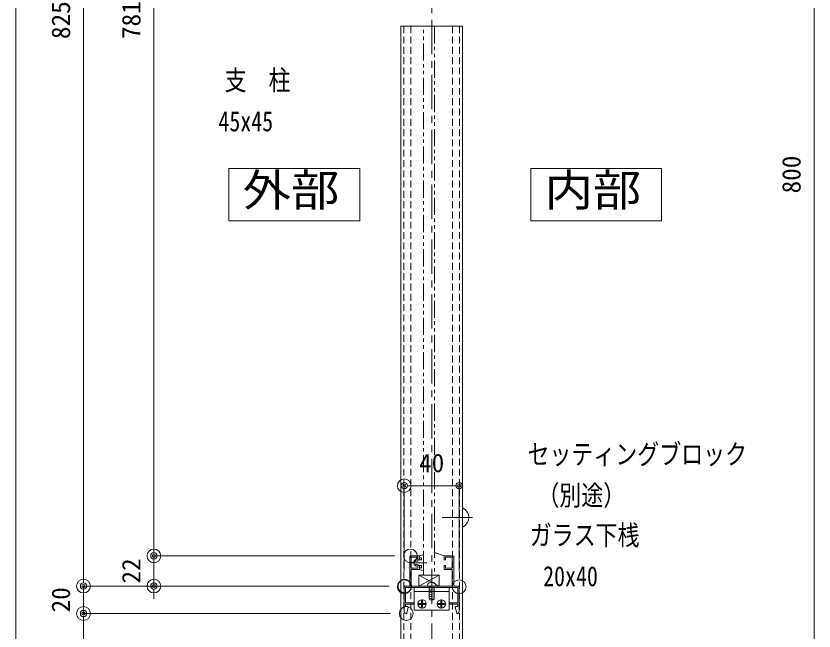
# Model space of a CAD drawing. Units: millimetres, scale not verified. Extents: x -3659 to 3659, y -1188 to 1188.
# Drawn here: x -2153 to -1572, y -616 to -167 of the extents above; entities that cross this region are included whole.
import ezdxf
from ezdxf.enums import TextEntityAlignment as Align

# ---------------------------------------------------------------- set-up
doc = ezdxf.new("R2010")
doc.units = ezdxf.units.MM
doc.header["$LTSCALE"] = 20
doc.header["$PDMODE"] = 32
doc.header["$PDSIZE"] = 10
for name, pattern in [('USER1', [2, 1.25, -0.25, 0.25, -0.25]), ('USER2', [1.25, 0.625, -0.125, 0.125, -0.125, 0.125, -0.125]), ('USER3', [0.375, 0.25, -0.125])]:
    doc.linetypes.add(name, pattern=pattern)
for name, color, linetype, lineweight in [('0-0_0', 7, 'Continuous', 18), ('0-1_DEFPOINTS', 7, 'Continuous', 18), ('0-3_アンカー', 4, 'Continuous', 18), ('0-5_6ﾊｯﾁﾝｸﾞ', 4, 'Continuous', 18), ('0-6_51破線ｱﾙﾐ', 3, 'USER3', 18), ('0-7_2躯体線', 4, 'Continuous', 18), ('0-8_3中心線', 2, 'USER1', 18), ('0-9_41ｱﾙﾐ', 6, 'Continuous', 18), ('0-A_1手摺寸法', 7, 'Continuous', 18), ('0-B_42ｱﾙﾐ部品', 6, 'Continuous', 18), ('0-C_P4-12', 7, 'Continuous', 18), ('0-D_CYAN', 4, 'Continuous', 18), ('0-E_2a', 1, 'USER2', 18)]:
    doc.layers.add(name, color=color, linetype=linetype, lineweight=lineweight)
doc.layers.add('0-2_MOJI', color=7, linetype='Continuous')
doc.styles.add('ＭＳ ゴシック', font='')
doc.styles.get('ＭＳ ゴシック').set_extended_font_data('MS Gothic')

# ---------------------------------------------------------------- blocks, each defined once
blk = doc.blocks.new('HK-027')
at = {"layer": '0-9_41ｱﾙﾐ'}
for p, q in [((7, 0), (0.5, 0)), ((7, -3), (7, 0)), ((25, -3), (25, 0)), ((25, 0), (31.5, 0)), ((0, -22), (0, -0.5)), ((1, -9), (1, -1)), ((6, -1), (1, -1)), ((6, -3), (6, -1)), ((7, -3), (6, -3)), ((25, -3), (26, -3)), ((26, -3), (26, -1)), ((26, -1), (31, -1)), ((31, -9), (31, -1)), ((32, -22), (32, -0.5)), ((1, -22), (1, -10)), ((7, -10), (1, -10)), ((7, -7), (6, -7)), ((7, -7), (7, -10)), ((25, -7), (25, -10)), ((25, -7), (26, -7)), ((25, -10), (31, -10)), ((31, -22), (31, -10)), ((-4, -23.5), (-4, -22.5)), ((0, -22), (-3.5, -22)), ((35, -23), (-3, -23)), ((31, -22), (1, -22)), ((32, -22), (35.5, -22)), ((35, -23), (35, -27.2)), ((35, -23), (35, -34.2)), ((36, -23.5), (36, -22.5)), ((-4, -23.5), (-4, -40.5)), ((-3, -27.2), (-3, -34.2)), ((36, -23.5), (36, -40.5)), ((36, -27.2), (36, -40.5)), ((-3, -34.2), (3, -34.2)), ((3, -34.2), (3, -35.2)), ((3, -34.2), (3, -35.2)), ((29, -34.2), (29, -35.2)), ((29, -34.2), (29, -35.2)), ((35, -34.2), (29, -34.2)), ((35, -34.2), (29, -34.2)), ((-3, -35.2), (3, -35.2)), ((-3, -35.2), (3, -35.2)), ((-3, -35.2), (-3, -37)), ((-3, -35.2), (-3, -37)), ((-3, -37), (-1.5, -37)), ((-1.2, -37.3), (-2.2, -41.8)), ((35, -35.2), (29, -35.2)), ((35, -35.2), (29, -35.2)), ((33.2, -37.3), (34.2, -41.8))]:
    blk.add_line(p, q, dxfattribs=at)
for points in [[(6, -7), (6, -9), (1, -9)], [(26, -7), (26, -9), (31, -9)], [(-3, -23), (-3, -34.2), (3, -34.2)], [(35, -35.2), (35, -37), (33.5, -37)], [(35, -35.2), (35, -37), (33.57, -37)]]:
    blk.add_lwpolyline(points, dxfattribs=at)
for centre, radius, start, end in [((0.5, -0.5), 0.5, 90, 180), ((31.5, -0.5), 0.5, 0, 90), ((-3.5, -22.5), 0.5, 90, 180), ((35.5, -22.5), 0.5, 0, 90), ((-2.5, -40.5), 1.5, 180, 275.99682), ((-1.5, -37.3), 0.3, 0, 90), ((33.5, -37.3), 0.3, 90, 180), ((34.5, -40.5), 1.5, 264.00318, 0), ((-2.4, -41.8), 0.2, 286.47213, 360), ((34.4, -41.8), 0.2, 180, 253.52787)]:
    blk.add_arc(centre, radius, start, end, dxfattribs=at)
blk = doc.blocks.new('hbk-145')
at = {"layer": '0-A_1手摺寸法', "color": 3}
for p, q in [((-5.8, 0), (5.8, 0)), ((-5.8, 0), (-5, -3)), ((0, 2.36), (0, -8.5)), ((5.8, 0), (5, -3)), ((-5, -3), (-3.7, -3)), ((-3.7, -1.5), (-2, -1.5)), ((-3.7, -1.5), (-3.7, -3)), ((-1.5, -6.7), (-2.58, -5.23)), ((-2.39, -5.01), (-1, -5.7)), ((-2, -1.5), (-2, -4.2)), ((-2, -4.2), (-1.25, -4.2)), ((-1, -5.7), (-1.25, -4.2)), ((1, -5.7), (1.25, -4.2)), ((1, -5.7), (2.39, -5.01)), ((1.25, -4.2), (2, -4.2)), ((1.5, -6.7), (2.58, -5.23)), ((2, -1.5), (3.7, -1.5)), ((2, -1.5), (2, -4.2)), ((3.7, -1.5), (3.7, -3)), ((3.7, -3), (5, -3)), ((-1.5, -6.7), (1.5, -6.7))]:
    blk.add_line(p, q, dxfattribs=at)
for centre, start, end in [((-2.45, -5.15), 66.37062, 212.90524), ((2.45, -5.15), 327.09476, 113.62938)]:
    blk.add_arc(centre, 0.15, start, end, dxfattribs=at)
blk = doc.blocks.new('A$C43F735A4')
at = {"layer": '0-5_6ﾊｯﾁﾝｸﾞ'}
for p, q in [((5, 15.42), (1, 14.95)), ((5, 15.42), (1, 14.95)), ((5, 14.01), (1, 13.54)), ((5, 14.01), (1, 13.54)), ((5, 12.6), (1, 12.13)), ((5, 12.6), (1, 12.13)), ((1.25, 14.99), (1.66, 15.99)), ((1.25, 5.99), (1.25, 14.99)), ((4.34, 15.99), (1.66, 15.99)), ((4.75, 14.99), (4.34, 15.99)), ((4.75, 5.99), (4.75, 14.99)), ((5.8, 5.99), (0.2, 5.99)), ((5, 11.19), (1, 10.72)), ((5, 11.19), (1, 10.72)), ((5, 9.78), (1, 9.31)), ((5, 9.78), (1, 9.31)), ((5, 8.37), (1, 7.9)), ((5, 8.37), (1, 7.9)), ((5, 7.06), (1, 6.59)), ((5, 7.06), (1, 6.59)), ((0, 5.49), (0, 5.79)), ((4, 3.49), (2, 3.49)), ((6, 5.49), (6, 5.79))]:
    blk.add_line(p, q, dxfattribs=at)
for centre, radius, start, end in [((0.2, 5.79), 0.2, 90, 180), ((5.8, 5.79), 0.2, 0, 90), ((2, 5.49), 2, 180, 270), ((4, 5.49), 2, 270, 0)]:
    blk.add_arc(centre, radius, start, end, dxfattribs=at)
at = {"layer": '0-6_51破線ｱﾙﾐ'}
blk.add_line((3, 0), (3, 19.15), dxfattribs=at)
blk = doc.blocks.new('simozanuke')
at = {"layer": '0-5_6ﾊｯﾁﾝｸﾞ'}
for p, q in [((-7.87, -11.62), (-9.4, -11.62)), ((-9.4, -12.38), (-9.4, -11.62)), ((-7.37, -9.6), (-7.37, -11.12)), ((-6.62, -9.6), (-7.37, -9.6)), ((-7, -15.3), (-7, -8.7)), ((-6.62, -9.6), (-6.62, -11.12)), ((-6.12, -11.62), (-4.59, -11.62)), ((-4.59, -12.38), (-4.59, -11.62)), ((6.13, -11.62), (4.6, -11.62)), ((4.6, -12.38), (4.6, -11.62)), ((6.63, -9.6), (6.63, -11.12)), ((6.63, -9.6), (7.38, -9.6)), ((7, -15.3), (7, -8.7)), ((7.38, -9.6), (7.38, -11.12)), ((7.88, -11.62), (9.41, -11.62)), ((9.41, -12.38), (9.41, -11.62)), ((-10.3, -12), (-3.7, -12)), ((-7.87, -12.38), (-9.4, -12.38)), ((-7.37, -14.4), (-7.37, -12.88)), ((-6.62, -14.4), (-7.37, -14.4)), ((-6.62, -14.4), (-6.62, -12.88)), ((-6.12, -12.38), (-4.59, -12.38)), ((10.3, -12), (3.7, -12)), ((6.13, -12.38), (4.6, -12.38)), ((6.63, -14.4), (6.63, -12.88)), ((6.63, -14.4), (7.38, -14.4)), ((7.38, -14.4), (7.38, -12.88)), ((7.88, -12.38), (9.41, -12.38))]:
    blk.add_line(p, q, dxfattribs=at)
for centre in [(-7, -12), (7, -12)]:
    blk.add_circle(centre, 3, dxfattribs=at)
for centre, start, end in [((-7.87, -11.12), 270, 0), ((-6.12, -11.12), 180, 270), ((6.13, -11.12), 270, 0), ((7.88, -11.12), 180, 270), ((-7.87, -12.88), 0, 90), ((-6.12, -12.88), 90, 180), ((6.13, -12.88), 0, 90), ((7.88, -12.88), 90, 180)]:
    blk.add_arc(centre, 0.5, start, end, dxfattribs=at)
at = {"layer": '0-B_42ｱﾙﾐ部品'}
for p, q in [((-12.75, 0), (-12.75, -16.5)), ((12.75, 0), (12.75, -16.5)), ((12.75, -3), (-12.75, -3)), ((12.75, -16.5), (-12.75, -16.5))]:
    blk.add_line(p, q, dxfattribs=at)
blk = doc.blocks.new('_ORIGIN2')
at = {"layer": '0-0_0'}
blk.add_line((-0.5, 0), (-1, 0), dxfattribs=at)
for radius in [0.5, 0.25]:
    blk.add_circle((0, 0), radius, dxfattribs=at)
blk = doc.blocks.new('D12')
at = {"layer": '0-1_DEFPOINTS'}
for p in [(14.45, -178.95), (249.66, -178.95), (203.67, -258.95)]:
    blk.add_point(p, dxfattribs=at)
at = {"layer": '0-A_1手摺寸法'}
for p, q in [((238.16, -178.95), (14.45, -178.95)), ((14.45, -254.35), (14.45, -183.55)), ((192.17, -258.95), (14.45, -258.95))]:
    blk.add_line(p, q, dxfattribs=at)
at = {"layer": '0-A_1手摺寸法', "xscale": 4.6, "yscale": 4.6}
for p, rotation in [((14.45, -178.95), 90), ((14.45, -258.95), 270)]:
    blk.add_blockref('_ORIGIN2', p, dxfattribs=dict(at, rotation=rotation))
at = {"layer": '0-A_1手摺寸法', "style": 'ＭＳ ゴシック'}
blk.add_text('80', height=13.49, rotation=90, dxfattribs=at).set_placement((8.7, -228.15), align=Align.BOTTOM_LEFT)
blk = doc.blocks.new('D13')
at = {"layer": '0-1_DEFPOINTS'}
for p in [(14.45, -158.95), (248.66, -158.95), (249.66, -178.95)]:
    blk.add_point(p, dxfattribs=at)
at = {"layer": '0-A_1手摺寸法'}
for p, q in [((14.45, -154.35), (14.45, -149.75)), ((237.16, -158.95), (14.45, -158.95)), ((14.45, -178.95), (14.45, -158.95)), ((238.16, -178.95), (14.45, -178.95)), ((14.45, -183.55), (14.45, -188.15))]:
    blk.add_line(p, q, dxfattribs=at)
at = {"layer": '0-A_1手摺寸法', "xscale": 4.6, "yscale": 4.6}
for p, rotation in [((14.45, -158.95), 270), ((14.45, -178.95), 90)]:
    blk.add_blockref('_ORIGIN2', p, dxfattribs=dict(at, rotation=rotation))
at = {"layer": '0-A_1手摺寸法', "style": 'ＭＳ ゴシック'}
blk.add_text('20', height=13.49, rotation=90, dxfattribs=at).set_placement((8.7, -178.15), align=Align.BOTTOM_LEFT)
blk = doc.blocks.new('D29')
at = {"layer": '0-A_1手摺寸法'}
blk.add_line((-34.77, 836.45), (-34.77, -254.35), dxfattribs=at)
blk = doc.blocks.new('D30')
at = {"layer": '0-1_DEFPOINTS'}
for p in [(14.45, -158.95), (248.66, -158.95)]:
    blk.add_point(p, dxfattribs=at)
at = {"layer": '0-A_1手摺寸法'}
for p, q in [((14.45, 661.45), (14.45, -154.35)), ((237.16, -158.95), (14.45, -158.95))]:
    blk.add_line(p, q, dxfattribs=at)
at = {"layer": '0-A_1手摺寸法', "xscale": 4.6, "yscale": 4.6, "rotation": 270}
blk.add_blockref('_ORIGIN2', (14.45, -158.95), dxfattribs=at)
at = {"layer": '0-A_1手摺寸法', "style": 'ＭＳ ゴシック'}
blk.add_text('825', height=13.49, rotation=90, dxfattribs=at).set_placement((8.7, 239.75), align=Align.BOTTOM_LEFT)
blk = doc.blocks.new('D50')
at = {"layer": '0-1_DEFPOINTS'}
for p in [(65.73, -136.95), (252.66, -136.95)]:
    blk.add_point(p, dxfattribs=at)
at = {"layer": '0-A_1手摺寸法'}
for p, q in [((65.73, 639.45), (65.73, -132.35)), ((241.16, -136.95), (65.73, -136.95))]:
    blk.add_line(p, q, dxfattribs=at)
at = {"layer": '0-A_1手摺寸法', "xscale": 4.6, "yscale": 4.6, "rotation": 270}
blk.add_blockref('_ORIGIN2', (65.73, -136.95), dxfattribs=at)
at = {"layer": '0-A_1手摺寸法', "style": 'ＭＳ ゴシック'}
blk.add_text('781', height=13.49, rotation=90, dxfattribs=at).set_placement((59.98, 239.75), align=Align.BOTTOM_LEFT)
blk = doc.blocks.new('D51')
at = {"layer": '0-1_DEFPOINTS'}
for p in [(252.66, -136.95), (65.73, -158.95), (248.66, -158.95)]:
    blk.add_point(p, dxfattribs=at)
at = {"layer": '0-A_1手摺寸法'}
for p, q in [((65.73, -132.35), (65.73, -127.75)), ((241.16, -136.95), (65.73, -136.95)), ((65.73, -136.95), (65.73, -158.95)), ((237.16, -158.95), (65.73, -158.95)), ((65.73, -163.55), (65.73, -168.15))]:
    blk.add_line(p, q, dxfattribs=at)
at = {"layer": '0-A_1手摺寸法', "xscale": 4.6, "yscale": 4.6}
for p, rotation in [((65.73, -136.95), 270), ((65.73, -158.95), 90)]:
    blk.add_blockref('_ORIGIN2', p, dxfattribs=dict(at, rotation=rotation))
at = {"layer": '0-A_1手摺寸法', "style": 'ＭＳ ゴシック'}
blk.add_text('22', height=13.49, rotation=90, dxfattribs=at).set_placement((59.98, -157.15), align=Align.BOTTOM_LEFT)
blk = doc.blocks.new('D55')
at = {"layer": '0-1_DEFPOINTS'}
for p in [(248.16, -85.78), (248.16, -159.45), (288.16, -159.45)]:
    blk.add_point(p, dxfattribs=at)
at = {"layer": '0-A_1手摺寸法'}
for p, q in [((248.16, -147.95), (248.16, -85.78)), ((283.56, -85.78), (252.76, -85.78)), ((288.16, -147.95), (288.16, -85.78))]:
    blk.add_line(p, q, dxfattribs=at)
at = {"layer": '0-A_1手摺寸法', "xscale": 4.6, "yscale": 4.6, "rotation": 180}
blk.add_blockref('_ORIGIN2', (248.16, -85.78), dxfattribs=at)
at = {"layer": '0-A_1手摺寸法', "xscale": 4.6, "yscale": 4.6}
blk.add_blockref('_ORIGIN2', (288.16, -85.78), dxfattribs=at)
at = {"layer": '0-A_1手摺寸法', "style": 'ＭＳ ゴシック'}
blk.add_text('40', height=13.49, dxfattribs=at).set_placement((258.96, -80.03), align=Align.BOTTOM_LEFT)
blk = doc.blocks.new('D56')
at = {"layer": '0-A_1手摺寸法'}
blk.add_line((546.74, -254.35), (546.74, 536.45), dxfattribs=at)
at = {"layer": '0-A_1手摺寸法', "style": 'ＭＳ ゴシック'}
blk.add_text('800', height=13.49, rotation=90, dxfattribs=at).set_placement((540.99, 127.25), align=Align.BOTTOM_LEFT)

msp = doc.modelspace()

# ---------------------------------------------------------------- linework, layer by layer
at = {"layer": '0-0_0'}
for p, q in [((-1872.98, -174.88), (-1872.98, -666.69)), ((-1827.98, -174.88), (-1827.98, -666.69))]:
    msp.add_line(p, q, dxfattribs=at)
at = {"layer": '0-1_DEFPOINTS'}
msp.add_line((-1827.98, -174.88), (-1872.98, -174.88), dxfattribs=at)
at = {"layer": '0-3_アンカー', "linetype": 'USER3'}
for p, q in [((-1870.73, -174.88), (-1870.73, -682.89)), ((-1865.73, -174.88), (-1865.73, -682.89)), ((-1835.23, -174.88), (-1835.23, -682.89)), ((-1830.23, -174.88), (-1830.23, -682.89))]:
    msp.add_line(p, q, dxfattribs=at)
at = {"layer": '0-7_2躯体線'}
for p, q in [((-1827.98, -539.64), (-1827.98, -526.14)), ((-1827.48, -526.14), (-1827.98, -526.14)), ((-1842.92, -532.89), (-1820.67, -532.89)), ((-1827.48, -539.64), (-1827.98, -539.64))]:
    msp.add_line(p, q, dxfattribs=at)
msp.add_arc((-1831.18, -532.89), 7.7, 298.69866, 61.30134, dxfattribs=at)
at = {"layer": '0-8_3中心線'}
msp.add_line((-1850.48, 469.74), (-1850.48, -842.62), dxfattribs=at)
at = {"layer": '0-A_1手摺寸法', "color": 3}
for p, q in [((-1844.98, -574.89), (-1859.98, -582.89)), ((-1859.98, -574.89), (-1844.98, -582.89))]:
    msp.add_line(p, q, dxfattribs=at)
msp.add_lwpolyline([(-1844.98, -574.89), (-1859.98, -574.89), (-1859.98, -582.89), (-1844.98, -582.89)], close=True, dxfattribs=at)
at = {"layer": '0-C_P4-12'}
for p, q in [((-1998.25, -278.66), (-1998.25, -316.67)), ((-1778.33, -278.66), (-1778.33, -316.67))]:
    msp.add_line(p, q, dxfattribs=at)
for points in [[(-1998.25, -316.67), (-1902.93, -316.67), (-1902.93, -278.66), (-1998.25, -278.66)], [(-1778.33, -316.67), (-1683.01, -316.67), (-1683.01, -278.66), (-1778.33, -278.66)]]:
    msp.add_lwpolyline(points, dxfattribs=at)
at = {"layer": '0-D_CYAN'}
msp.add_line((-1841.48, -560.89), (-1848.48, -558.49), dxfattribs=at)
at = {"layer": '0-E_2a'}
for p, q in [((-1856.48, -574.89), (-1856.48, -174.88)), ((-1848.48, -174.88), (-1848.48, -574.89)), ((-1848.48, -574.89), (-1856.48, -574.89))]:
    msp.add_line(p, q, dxfattribs=at)

# ---------------------------------------------------------------- block references
at = {"layer": '0-2_MOJI', "xscale": -1, "rotation": 180}
msp.add_blockref('A$C43F735A4', (-1853.48, -576.9), dxfattribs=at)
at = {"layer": '0-9_41ｱﾙﾐ'}
for name, p in [('HK-027', (-1866.48, -560.89)), ('simozanuke', (-1850.48, -583.89))]:
    msp.add_blockref(name, p, dxfattribs=at)
at = {"layer": '0-A_1手摺寸法'}
for name in ['D29', 'D30', 'D50', 'D56', 'D55', 'D51', 'D13', 'D12']:
    msp.add_blockref(name, (-2118.65, -423.94), dxfattribs=at)
at = {"layer": '0-A_1手摺寸法', "rotation": 270}
msp.add_blockref('hbk-145', (-1856.48, -565.89), dxfattribs=at)

# ---------------------------------------------------------------- texts
at = {"layer": '0-0_0', "style": 'ＭＳ ゴシック', "width": 0.8}
for s, p in [('支\u3000柱', (-2001.38, -225.9)), ('45x45', (-2005.91, -255.83)), ('セッティングブロック', (-1780.7, -498.53)), ('（別途）', (-1773.47, -528.46)), ('ガラス下桟', (-1779.05, -557.49)), ('20x40', (-1769.29, -587.42))]:
    msp.add_text(s, height=14.66, dxfattribs=at).set_placement(p, align=Align.BOTTOM_LEFT)
at = {"layer": '0-C_P4-12', "style": 'ＭＳ ゴシック', "width": 1.1}
for s, p in [('外部', (-1988.19, -313.04)), ('内部', (-1768.27, -313.04))]:
    msp.add_text(s, height=23.46, dxfattribs=at).set_placement(p, align=Align.BOTTOM_LEFT)

doc.saveas('drawing.dxf')
